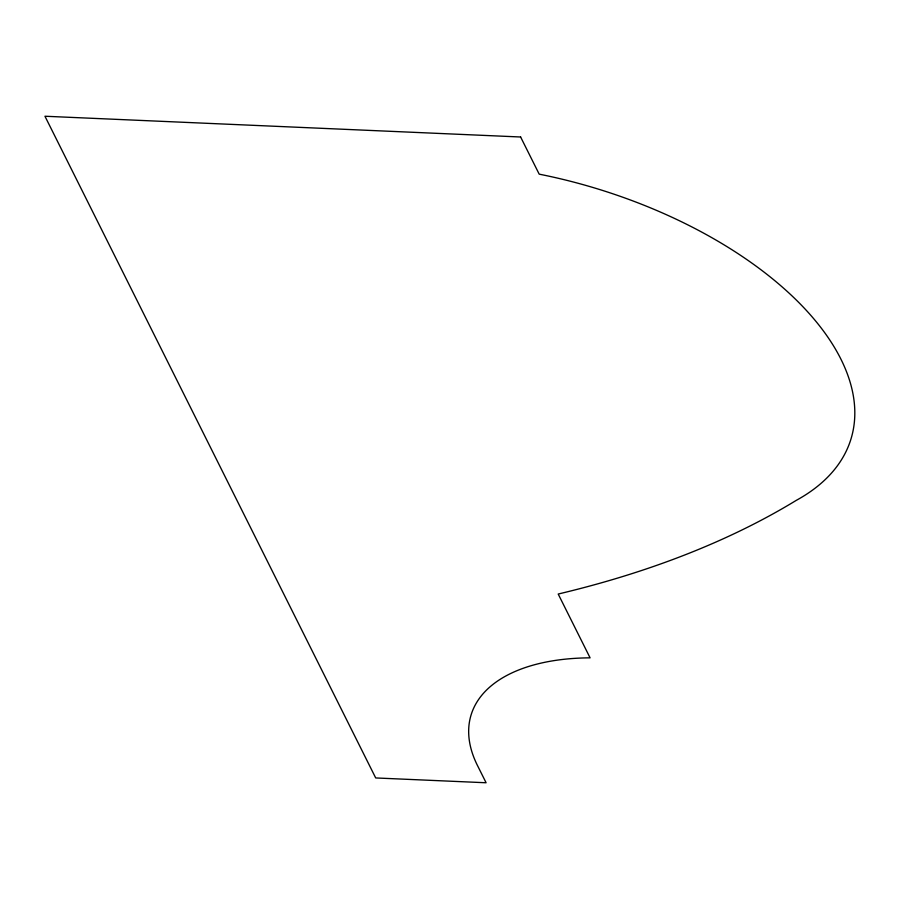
<?xml version="1.0" encoding="UTF-8"?>
<svg xmlns="http://www.w3.org/2000/svg" width="899" height="899" viewBox="0 0 899 899"><rect width="100%" height="100%" fill="white"/><g stroke="black" fill="none" stroke-linecap="round" stroke-linejoin="round"><path stroke-width="1.35" d="M520.622 136.996L44.95 116.241L375.703 777.95L486.101 782.759L478.066 766.69A199.702 104.351 17.1 0 1 590.092 657.843L558.2 594.037A1250.329 653.292 17.1 0 0 796.3 500.35A315.099 164.641 17.1 0 0 819.225 325.46A315.099 164.641 17.1 0 0 539.198 174.159L520.622 136.996"/></g></svg>
